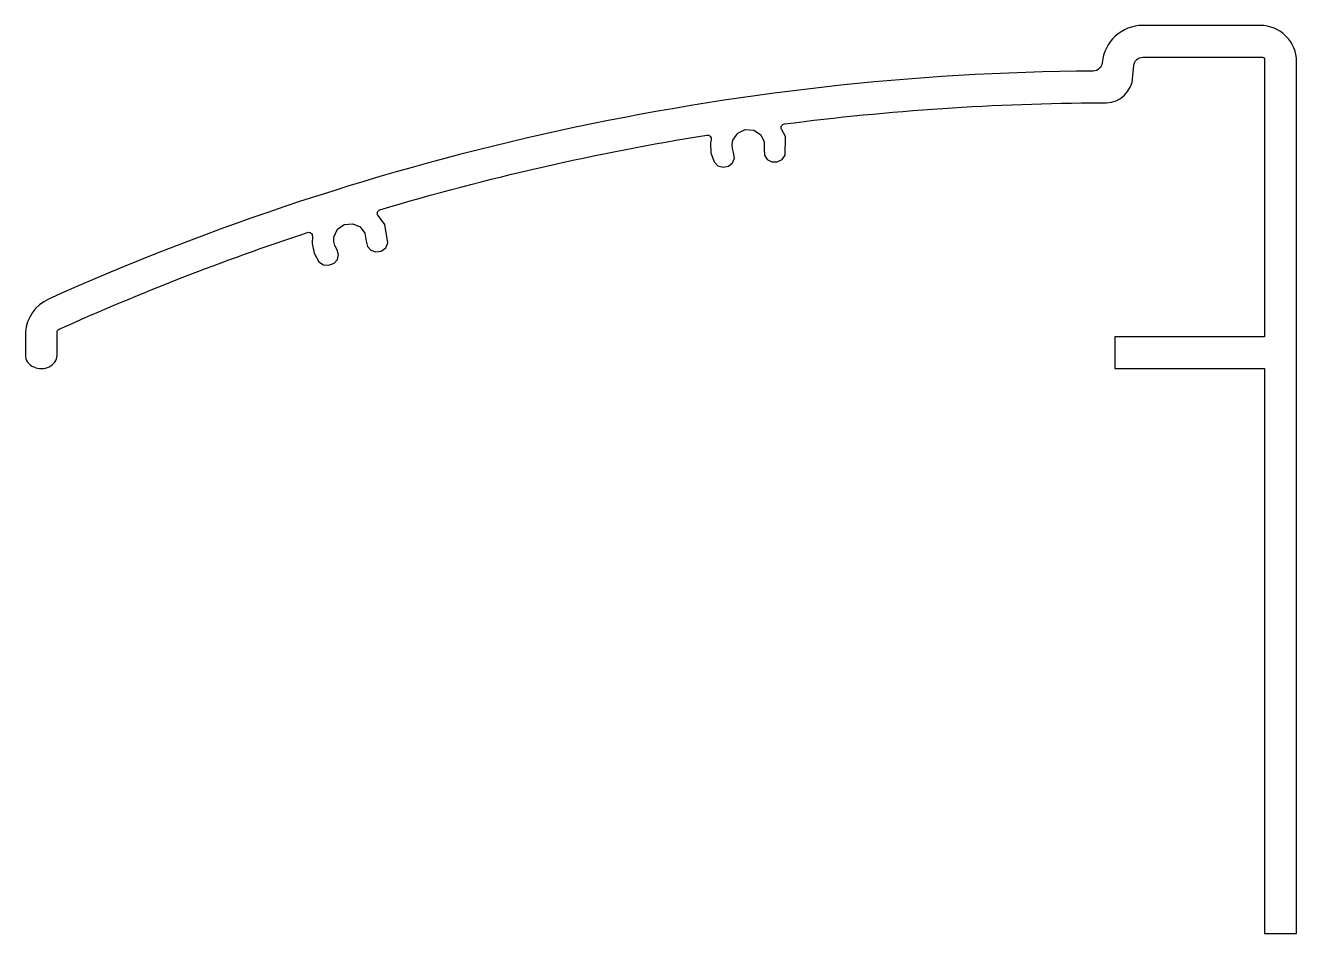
# Model space of a CAD drawing. Extents: x 120.4 to 190.4, y 187.3 to 237.3.
import ezdxf

# ---------------------------------------------------------------- set-up
doc = ezdxf.new("R2010")
doc.units = 0
doc.layers.get('0').update_dxf_attribs({"linetype": 'CONTINUOUS'})

msp = doc.modelspace()

# ---------------------------------------------------------------- linework, layer by layer
msp.add_lwpolyline([(138.814, 226.24), (139.078, 225.897), (139.153, 225.461), (139.213, 225.161), (139.408, 224.957), (139.675, 224.869), (139.977, 224.916), (140.227, 225.088), (140.348, 225.362), (140.183, 226.378), (139.8, 226.874, -0.526744), (139.901, 227.188, -0.032653), (157.93, 231.3, -0.526227), (158.157, 231.061), (158.118, 230.875), (158.149, 230.33), (158.321, 229.821), (158.532, 229.608), (158.827, 229.536), (159.125, 229.6), (159.344, 229.776), (159.452, 230.036), (159.403, 230.339), (159.332, 230.558), (159.317, 230.791), (159.365, 231.026), (159.632, 231.413), (160.045, 231.61), (160.513, 231.576), (160.883, 231.327), (161.085, 230.945), (161.085, 230.502), (161.094, 230.196), (161.251, 229.962), (161.5, 229.831), (161.806, 229.826), (162.081, 229.953), (162.247, 230.203), (162.255, 231.233), (162.046, 231.626, -0.524043), (162.197, 231.918, -0.030909), (179.664, 233.086, 0.375507), (181.365, 234.206), (181.461, 235.144, -0.384564), (181.958, 235.593), (188.544, 235.593), (188.572, 235.592), (188.578, 235.592), (188.582, 235.591), (188.586, 235.59), (188.59, 235.59), (188.593, 235.588), (188.598, 235.587), (188.602, 235.585), (188.605, 235.584), (188.61, 235.581), (188.615, 235.578), (188.62, 235.576), (188.624, 235.573), (188.628, 235.569), (188.634, 235.565), (188.637, 235.561), (188.641, 235.557), (188.645, 235.552), (188.649, 235.547), (188.652, 235.543), (188.655, 235.539), (188.658, 235.534), (188.66, 235.529), (188.662, 235.526), (188.663, 235.522), (188.665, 235.517), (188.666, 235.513), (188.667, 235.51), (188.668, 235.506), (188.668, 235.502), (188.668, 235.496), (188.669, 235.468), (188.669, 220.19), (180.415, 220.19), (180.415, 218.438), (188.669, 218.438), (188.669, 187.313), (190.432, 187.313), (190.432, 235.344, 0.414214), (188.432, 237.344), (181.958, 237.344, 0.388271), (179.717, 235.289, -0.38655), (179.223, 234.833, 0.103822), (121.629, 222.264, 0.272362), (120.363, 220.438), (120.363, 219.22, 0.324778), (120.828, 218.527, 0.220607), (121.673, 218.539, 0.287758), (122.106, 219.166), (122.106, 220.43, -0.295172), (122.224, 220.612, -0.025935), (135.918, 225.937, -0.523218), (136.181, 225.74), (136.165, 225.328), (136.287, 224.796), (136.543, 224.324), (136.787, 224.149), (137.089, 224.128), (137.373, 224.241), (137.558, 224.452), (137.622, 224.726), (137.522, 225.016), (137.415, 225.22), (137.361, 225.447), (137.369, 225.688), (137.567, 226.114), (137.94, 226.378), (138.408, 226.423)], format="xyb", close=True)

doc.saveas('drawing.dxf')
